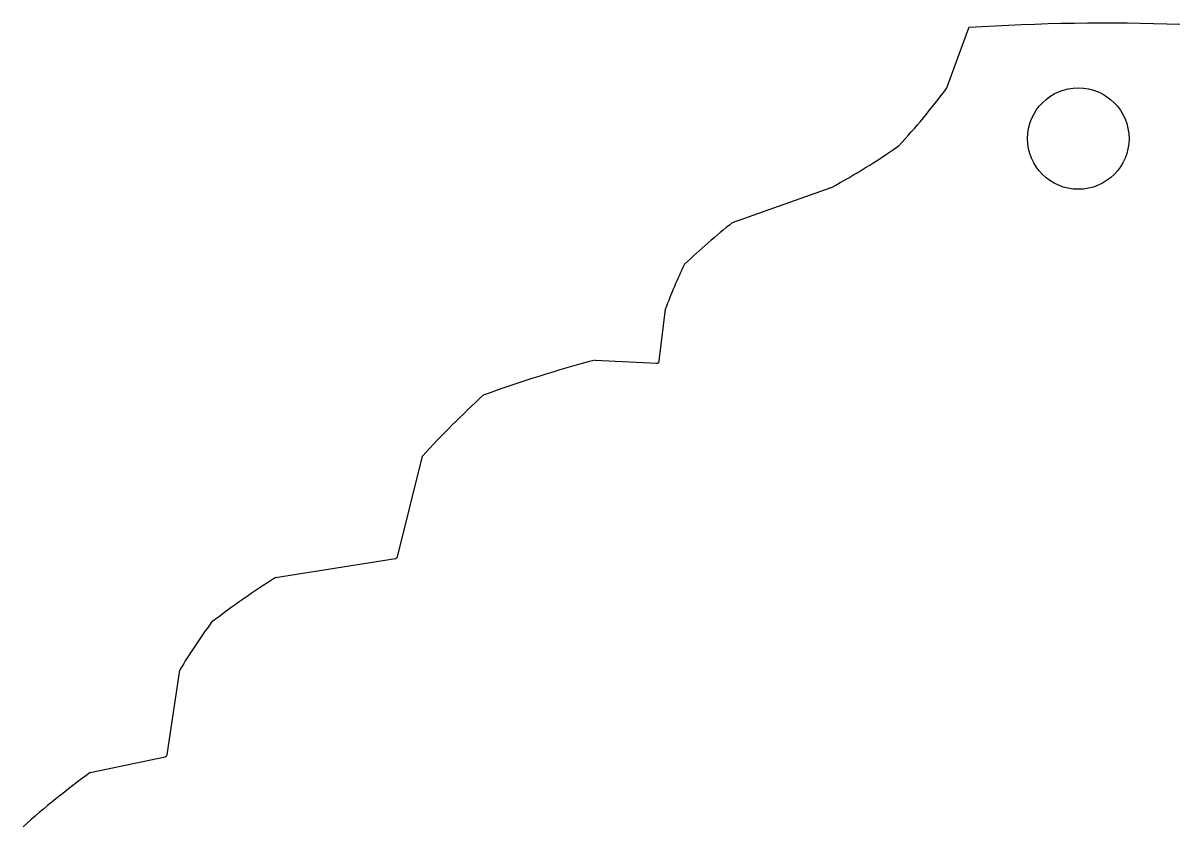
# Model space of a CAD drawing. Header units: millimetres. Extents: x -150 to 150, y -150 to 198.
# Drawn here: x -62.4 to 6, y 150.7 to 198.2 of the extents above; entities that cross this region are included whole.
import ezdxf

# ---------------------------------------------------------------- set-up
doc = ezdxf.new("R2010")
doc.units = ezdxf.units.MM
doc.layers.add('CUT_INNER', color=6, linetype='Continuous')
doc.layers.add('CUT_OUTER', color=1, linetype='Continuous')

msp = doc.modelspace()

# ---------------------------------------------------------------- linework, layer by layer
at = {"layer": 'CUT_INNER'}
msp.add_circle((0, 191.4179), 3, dxfattribs=at)
at = {"layer": 'CUT_OUTER'}
for points in [[(-7.7989, 194.3803), (-7.7904, 194.3951), (-7.7836, 194.4108), (-6.4708, 197.9755), (-6.4694, 197.9788)], [(-10.6365, 190.9794), (-10.6244, 190.9899)], [(-20.4614, 186.4454), (-20.4582, 186.4467), (-14.6146, 188.5206), (-14.5999, 188.5268)], [(-24.7936, 178.2658), (-24.4324, 181.3374), (-24.4318, 181.341)], [(-28.5915, 178.3154), (-28.5882, 178.3153), (-24.9501, 178.1335)], [(-40.2899, 166.6893), (-38.8028, 172.6392), (-38.8019, 172.6424)], [(-47.4989, 165.4574), (-47.4956, 165.458), (-40.412, 166.5775)], [(-53.9126, 154.974), (-53.1711, 159.9709), (-53.1703, 159.9749)], [(-58.4654, 153.9238), (-58.462, 153.9247), (-54.0304, 154.8491)]]:
    msp.add_lwpolyline(points, dxfattribs=at)
for centre, radius, start, end in [((1.6532, 73.7217), 124.5223, 87.995395, 93.740041), ((-40.6512, 218.8857), 40.9852, 317.107009, 323.279755), ((-35.5354, 226.7869), 43.6135, 298.68696, 304.812917), ((5.5098, 153.6153), 41.8606, 128.346831, 133.486195), ((3.6613, 170.8672), 29.982, 154.050136, 159.553471), ((-10.2912, 108.5378), 72.1374, 104.695736, 110.207838), ((-24.9426, 178.2833), 0.15, 267.138728, 353.293266), ((2.818, 134.6146), 56.3767, 132.417234, 137.582289), ((-40.4355, 166.7257), 0.15, 278.980612, 345.967099), ((-21.0172, 123.5864), 49.5425, 122.311718, 127.651168), ((-26.513, 144.2613), 30.944, 143.167886, 149.482087), ((-54.061, 154.996), 0.15, 281.782659, 351.558997), ((-32.0702, 117.2469), 45.1874, 125.741369, 132.221023)]:
    msp.add_arc(centre, radius, start, end, dxfattribs=at)

doc.saveas('drawing.dxf')
